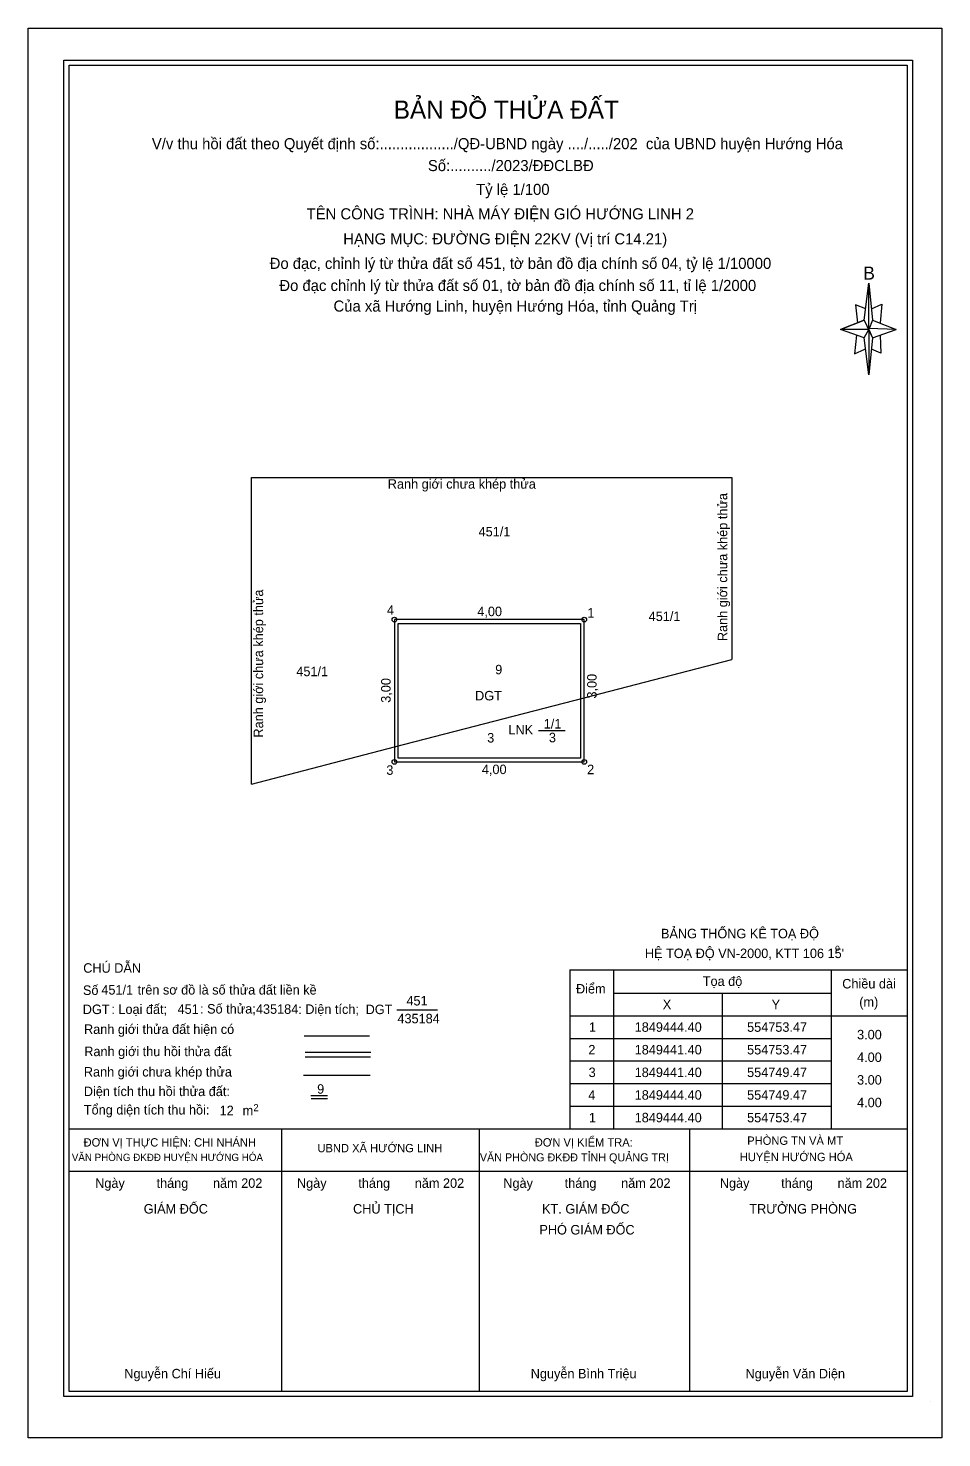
# Model space of a CAD drawing. Extents: x 554477 to 556972, y 1848154 to 1850269.
# Drawn here: x 554741.75 to 554761.01, y 1849427.16 to 1849456.87 of the extents above; entities that cross this region are included whole.
import ezdxf

# ---------------------------------------------------------------- set-up
doc = ezdxf.new("R2010")
doc.units = 0
for name, color, linetype in [('Level 10', 7, 'Continuous'), ('Level 16', 7, 'Continuous'), ('Level 18', 7, 'Continuous'), ('Level 2', 7, 'Continuous'), ('Level 21', 7, 'Continuous'), ('Level 23', 7, 'Continuous'), ('Level 27', 7, 'Continuous'), ('Level 5', 7, 'Continuous'), ('Level 55', 7, 'Continuous'), ('Level 56', 7, 'Continuous'), ('Level 6', 7, 'Continuous'), ('Level 67', 7, 'Continuous'), ('Level 68', 7, 'Continuous'), ('Level 73', 7, 'Continuous')]:
    doc.layers.add(name, color=color, linetype=linetype)

msp = doc.modelspace()

# ---------------------------------------------------------------- linework, layer by layer
at = {"layer": 'Level 10'}
for points in [[(554753.47, 1849442.757), (554753.47, 1849444.403), (554749.47, 1849444.403), (554749.47, 1849441.719)], [(554749.47, 1849441.719), (554749.47, 1849441.403), (554753.47, 1849441.403), (554753.47, 1849442.757)]]:
    msp.add_lwpolyline(points, dxfattribs=at)
at = {"layer": 'Level 16'}
msp.add_line((554747.588, 1849435.284), (554748.972, 1849435.284), dxfattribs=at)
for points in [[(554746.454, 1849440.936), (554746.454, 1849447.4), (554756.58, 1849447.4), (554756.58, 1849443.564)], [(554753.39, 1849444.323), (554753.39, 1849441.483), (554749.55, 1849441.483), (554749.55, 1849444.323), (554753.39, 1849444.323)], [(554748.958, 1849434.796), (554747.555, 1849434.796)]]:
    msp.add_lwpolyline(points, dxfattribs=at)
at = {"layer": 'Level 18'}
msp.add_line((554752.503, 1849442.067), (554753.072, 1849442.067), dxfattribs=at)
at = {"layer": 'Level 2'}
msp.add_lwpolyline([(554741.751, 1849456.869), (554761.007, 1849456.869), (554761.007, 1849427.157), (554741.751, 1849427.157)], close=True, dxfattribs=at)
at = {"layer": 'Level 21'}
for centre in [(554749.47, 1849444.403), (554753.47, 1849444.403), (554753.47, 1849444.403), (554749.47, 1849441.403), (554753.47, 1849441.403)]:
    msp.add_circle(centre, 0.05, dxfattribs=at)
at = {"layer": 'Level 23'}
for p, q in [((554753.47, 1849442.757), (554756.58, 1849443.564)), ((554749.47, 1849441.719), (554753.47, 1849442.757)), ((554746.454, 1849440.936), (554749.47, 1849441.719))]:
    msp.add_line(p, q, dxfattribs=at)
at = {"layer": 'Level 27'}
for p, q in [((554760.278, 1849437.523), (554760.278, 1849433.668)), ((554760.278, 1849437.523), (554760.278, 1849433.668)), ((554753.166, 1849437.021), (554760.278, 1849437.021)), ((554753.166, 1849437.021), (554753.166, 1849433.668)), ((554754.084, 1849437.021), (554754.084, 1849433.668)), ((554758.672, 1849437.021), (554758.672, 1849433.668)), ((554754.084, 1849436.531), (554758.672, 1849436.531)), ((554756.378, 1849436.531), (554756.378, 1849433.668)), ((554753.166, 1849436.054), (554760.278, 1849436.054)), ((554753.166, 1849435.577), (554758.672, 1849435.577)), ((554753.166, 1849435.1), (554758.672, 1849435.1)), ((554753.166, 1849434.623), (554758.672, 1849434.623)), ((554753.166, 1849434.146), (554758.672, 1849434.146)), ((554753.166, 1849433.668), (554760.278, 1849433.668)), ((554753.166, 1849433.668), (554760.278, 1849433.668))]:
    msp.add_line(p, q, dxfattribs=at)
at = {"layer": 'Level 67'}
for p, q in [((554759.367, 1849450.717), (554759.466, 1849451.492)), ((554759.407, 1849450.956), (554759.188, 1849451.035)), ((554759.188, 1849451.035), (554759.228, 1849450.658)), ((554759.526, 1849450.956), (554759.744, 1849451.055)), ((554759.744, 1849451.055), (554759.705, 1849450.658)), ((554759.367, 1849450.717), (554758.87, 1849450.519)), ((554758.87, 1849450.519), (554759.367, 1849450.717)), ((554759.466, 1849450.519), (554759.367, 1849450.717)), ((554759.367, 1849450.717), (554759.546, 1849450.34)), ((554760.042, 1849450.519), (554759.466, 1849450.539)), ((554759.466, 1849450.539), (554759.466, 1849450.519)), ((554759.546, 1849450.717), (554760.042, 1849450.519)), ((554759.367, 1849450.34), (554758.87, 1849450.519)), ((554759.466, 1849450.519), (554758.87, 1849450.519)), ((554759.208, 1849450.4), (554759.168, 1849450.002)), ((554759.466, 1849450.519), (554759.546, 1849450.34)), ((554759.546, 1849450.34), (554759.466, 1849449.565)), ((554759.546, 1849450.34), (554760.042, 1849450.519)), ((554759.546, 1849450.34), (554760.042, 1849450.519)), ((554759.705, 1849450.4), (554759.725, 1849450.022)), ((554759.168, 1849450.002), (554759.387, 1849450.102)), ((554759.725, 1849450.022), (554759.526, 1849450.102)), ((554749.524, 1849436.18), (554750.377, 1849436.18)), ((554747.567, 1849435.632), (554748.942, 1849435.632)), ((554747.588, 1849435.191), (554748.963, 1849435.191)), ((554747.709, 1849434.376), (554748.058, 1849434.376)), ((554747.718, 1849434.306), (554748.06, 1849434.306)), ((554742.614, 1849433.668), (554760.278, 1849433.668)), ((554747.098, 1849428.141), (554747.098, 1849433.668)), ((554751.266, 1849428.141), (554751.266, 1849433.668)), ((554755.694, 1849428.141), (554755.694, 1849433.668)), ((554742.614, 1849432.775), (554760.278, 1849432.775)), ((554760.764, 1849427.926), (554760.764, 1849427.926)), ((554760.764, 1849427.926), (554760.764, 1849427.926)), ((554760.764, 1849427.926), (554760.764, 1849427.926))]:
    msp.add_line(p, q, dxfattribs=at)
for points in [[(554742.505, 1849456.198), (554760.386, 1849456.198), (554760.386, 1849428.025), (554742.505, 1849428.025)], [(554742.614, 1849456.089), (554760.278, 1849456.089), (554760.278, 1849428.134), (554742.614, 1849428.134)], [(554759.466, 1849451.492), (554759.546, 1849450.717), (554759.466, 1849450.519)], [(554759.466, 1849450.519), (554759.466, 1849449.565), (554759.367, 1849450.34)]]:
    msp.add_lwpolyline(points, close=True, dxfattribs=at)

# ---------------------------------------------------------------- texts
at = {"layer": 'Level 18'}
for s, p in [('DGT', (554751.17, 1849442.7)), ('1/1', (554752.617, 1849442.108)), ('LNK', (554751.873, 1849441.983)), ('3', (554752.726, 1849441.817))]:
    msp.add_text(s, height=0.2, dxfattribs=at).set_placement(p)
at = {"layer": 'Level 21'}
for s, p in [('4', (554749.314, 1849444.507)), ('1', (554753.536, 1849444.445)), ('1', (554753.536, 1849444.445)), ('3', (554749.299, 1849441.132)), ('2', (554753.531, 1849441.145))]:
    msp.add_text(s, height=0.2, dxfattribs=at).set_placement(p)
at = {"layer": 'Level 27'}
for s, p in [('Tọa độ', (554755.969, 1849436.682)), ('Chiều dài', (554758.908, 1849436.629)), ('Điểm', (554753.297, 1849436.523)), ('X', (554755.126, 1849436.192)), ('Y', (554757.42, 1849436.192)), ('(m)', (554759.267, 1849436.245)), ('1', (554753.569, 1849435.715)), ('1849444.40', (554754.534, 1849435.715)), ('554753.47', (554756.903, 1849435.715)), ('3.00', (554759.221, 1849435.556)), ('2', (554753.557, 1849435.238)), ('1849441.40', (554754.534, 1849435.238)), ('554753.47', (554756.903, 1849435.238)), ('4.00', (554759.221, 1849435.079)), ('3', (554753.563, 1849434.761)), ('1849441.40', (554754.534, 1849434.761)), ('554749.47', (554756.903, 1849434.761)), ('3.00', (554759.221, 1849434.602)), ('4', (554753.556, 1849434.284)), ('1849444.40', (554754.534, 1849434.284)), ('554749.47', (554756.903, 1849434.284)), ('4.00', (554759.221, 1849434.125)), ('1', (554753.569, 1849433.807)), ('1849444.40', (554754.534, 1849433.807)), ('554753.47', (554756.903, 1849433.807))]:
    msp.add_text(s, height=0.2, dxfattribs=at).set_placement(p)
at = {"layer": 'Level 5'}
for s, p in [('4,00', (554751.217, 1849444.476)), ('4,00', (554751.217, 1849444.476)), ('9', (554751.594, 1849443.25)), ('3', (554751.425, 1849441.812)), ('4,00', (554751.313, 1849441.147)), ('4,00', (554751.313, 1849441.147))]:
    msp.add_text(s, height=0.2, dxfattribs=at).set_placement(p)
for p in [(554749.389, 1849442.65), (554749.389, 1849442.65), (554753.731, 1849442.739), (554753.731, 1849442.739)]:
    msp.add_text('3,00', height=0.2, rotation=90, dxfattribs=at).set_placement(p)
at = {"layer": 'Level 55'}
msp.add_text('Ranh giới chưa khép thửa', height=0.2, rotation=90, dxfattribs=at).set_placement((554746.703, 1849441.917))
at = {"layer": 'Level 56'}
msp.add_text('Ranh giới chưa khép thửa', height=0.2, dxfattribs=at).set_placement((554749.33, 1849447.163))
msp.add_text('Ranh giới chưa khép thửa', height=0.2, rotation=90, dxfattribs=at).set_placement((554756.485, 1849443.95))
at = {"layer": 'Level 6'}
for s, p in [('9', (554751.594, 1849443.25)), ('3', (554751.425, 1849441.812))]:
    msp.add_text(s, height=0.2, dxfattribs=at).set_placement(p)
at = {"layer": 'Level 67'}
for s, height, p in [('BẢN ĐỒ THỬA ĐẤT', 0.38401, (554749.455, 1849454.96)), ('V/v thu hồi đất theo Quyết định số:................../QĐ-UBND ngày ..../...../202  của UBND huyện Hướng Hóa', 0.233918, (554744.357, 1849454.318)), ('Số:........../2023/ĐĐCLBĐ', 0.23392, (554750.176, 1849453.857)), ('Tỷ lệ 1/100', 0.23392, (554751.192, 1849453.354)), ('TÊN CÔNG TRÌNH: NHÀ MÁY ĐIỆN GIÓ HƯỚNG LINH 2', 0.23392, (554747.619, 1849452.839)), ('HẠNG MỤC: ĐƯỜNG ĐIỆN 22KV (Vị trí C14.21)', 0.23392, (554748.391, 1849452.312)), ('Đo đạc, chỉnh lý từ thửa đất số 451, tờ bản đồ địa chính số 04, tỷ lệ 1/10000', 0.23392, (554746.841, 1849451.795)), ('B', 0.274, (554759.352, 1849451.57)), ('Đo đạc chỉnh lý từ thửa đất số 01, tờ bản đồ địa chính số 11, tỉ lệ 1/2000', 0.23392, (554747.045, 1849451.329)), ('Của xã Hướng Linh, huyện Hướng Hóa, tỉnh Quảng Trị', 0.23392, (554748.186, 1849450.895)), ('BẢNG THỐNG KÊ TOẠ ĐỘ', 0.2, (554755.088, 1849437.686)), ("HỆ TOẠ ĐỘ VN-2000, KTT 106 15'", 0.2, (554754.749, 1849437.269)), ('o', 0.139, (554758.756, 1849437.421)), ('CHÚ DẪN', 0.2, (554742.911, 1849436.96)), ('Ranh giới thửa đất hiện có', 0.2, (554742.928, 1849435.67)), ('Ranh giới thu hồi thửa đất', 0.2, (554742.933, 1849435.202)), ('Ranh giới chưa khép thửa', 0.2, (554742.924, 1849434.772)), ('Diện tích thu hồi thửa đất:', 0.2, (554742.924, 1849434.36)), ('Tổng diện tích thu hồi:', 0.2, (554742.924, 1849433.972)), ('ĐƠN VỊ THỰC HIỆN: CHI NHÁNH', 0.17544, (554742.918, 1849433.297)), ('UBND XÃ HƯỚNG LINH', 0.17544, (554747.848, 1849433.176)), ('ĐƠN VỊ KIỂM TRA:', 0.17544, (554752.428, 1849433.297)), ('PHÒNG TN VÀ MT', 0.17544, (554756.906, 1849433.333)), ('VĂN PHÒNG ĐKĐĐ HUYỆN HƯỚNG HÓA', 0.15409, (554742.671, 1849432.992)), ('VĂN PHÒNG ĐKĐĐ TỈNH QUẢNG TRỊ', 0.16963, (554751.271, 1849432.984)), ('HUYỆN HƯỚNG HÓA', 0.17544, (554756.749, 1849432.989)), ('Ngày         tháng       năm 202', 0.2, (554743.163, 1849432.426)), ('Ngày         tháng       năm 202', 0.2, (554747.416, 1849432.426)), ('Ngày         tháng       năm 202', 0.2, (554751.765, 1849432.426)), ('Ngày         tháng       năm 202', 0.2, (554756.328, 1849432.426)), ('GIÁM ĐỐC', 0.2, (554744.186, 1849431.884)), (' CHỦ TỊCH', 0.2, (554748.524, 1849431.884)), ('KT. GIÁM ĐỐC', 0.2, (554752.582, 1849431.884)), ('TRƯỞNG PHÒNG', 0.2, (554756.95, 1849431.884)), ('PHÓ GIÁM ĐỐC', 0.2, (554752.526, 1849431.443)), ('Nguyễn Chí Hiếu', 0.2, (554743.777, 1849428.41)), ('Nguyễn Bình Triệu', 0.2, (554752.343, 1849428.41)), ('Nguyễn Văn Diện', 0.2, (554756.87, 1849428.41))]:
    msp.add_text(s, height=height, dxfattribs=at).set_placement(p)
at = {"layer": 'Level 68'}
for s, height, p in [('Số ', 0.2, (554742.905, 1849436.492)), ('451/1', 0.2, (554743.293, 1849436.5)), ('trên sơ đồ là số thửa đất liền kề', 0.2, (554744.056, 1849436.5)), ('DGT', 0.2, (554742.901, 1849436.089)), (': Loại đất;', 0.2, (554743.504, 1849436.091)), ('451', 0.2, (554744.899, 1849436.093)), (': Số thửa; ', 0.2, (554745.373, 1849436.1)), ('435184', 0.2, (554746.551, 1849436.094)), (' : Diện tích;', 0.2, (554747.369, 1849436.092)), ('DGT', 0.2, (554748.863, 1849436.088)), ('451', 0.2, (554749.723, 1849436.27)), ('435184', 0.2, (554749.533, 1849435.894)), ('9', 0.2, (554747.841, 1849434.41)), ('2', 0.15, (554746.497, 1849434.042)), ('12', 0.2, (554745.786, 1849433.957)), ('m', 0.2, (554746.27, 1849433.957))]:
    msp.add_text(s, height=height, dxfattribs=at).set_placement(p)
at = {"layer": 'Level 73'}
for p in [(554751.244, 1849446.158), (554754.829, 1849444.374), (554747.403, 1849443.211)]:
    msp.add_text('451/1', height=0.2, dxfattribs=at).set_placement(p)

doc.saveas('drawing.dxf')
